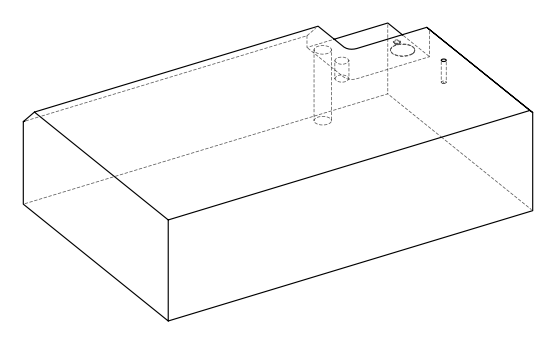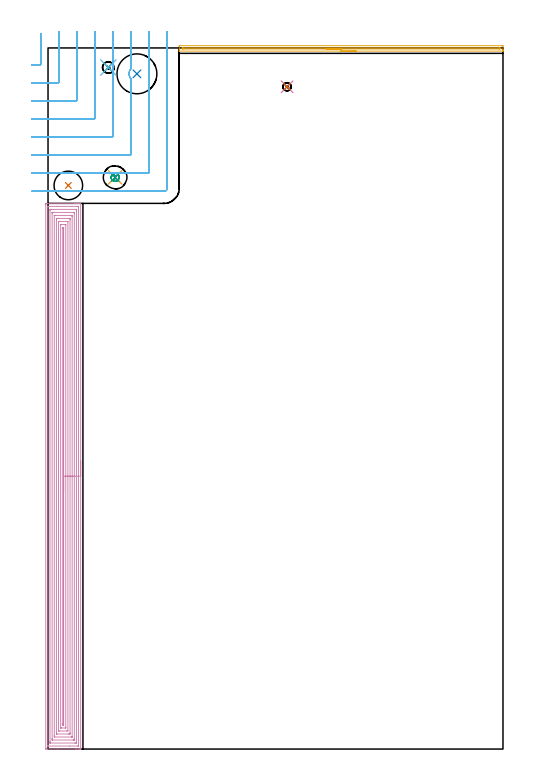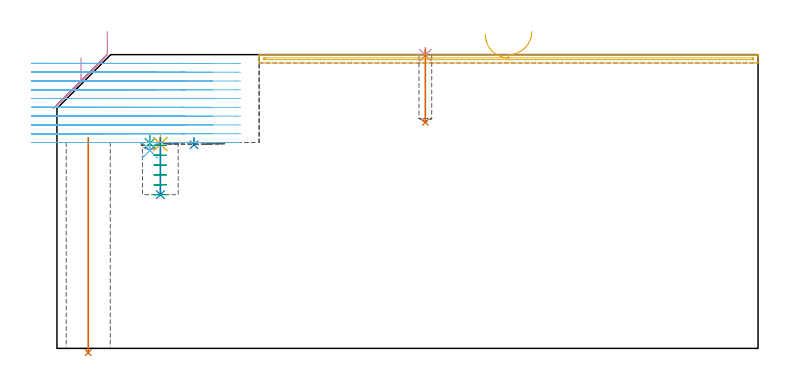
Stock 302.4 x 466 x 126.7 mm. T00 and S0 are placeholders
(PLAN: 12 operations, 8 tool changes, 51.4 min)
(1 INDEXABLE_INSERT_DRILL_THROUGH_HOLE_FROM_SOLID | STEP1HOLE | NXT0302_009 | 0.38 min | 35850 mm3)
(2 INDEXABLE_INSERT_DRILL_BLIND_HOLE_FROM_SOLID | STEP1POCKET | NXT0302_024 | 0.02 min | 21263 mm3)
(3 SPOT_DRILL | STEP1POCKET_1 | NXT0321_9005460120000 | 0.04 min | 4145 mm3)
(4 SPOT_DRILL_1 | STEP1POCKET_2 | NXT0321_9005460120000 | 0.03 min | 2 mm3)
(5 SPOT_DRILL_2 | STEP1POCKET_3 | NXT0321_9005460120000 | 0.04 min | 4191 mm3)
(6 DRILL_BLIND_HOLE_INTO_CENTER | STEP1POCKET_1 | UGT0301_196 | 0.03 min | 111 mm3)
(7 DRILL_BLIND_HOLE_INTO_CENTER_1 | STEP1POCKET_2 | UGT0301_450 | 0.13 min | 652 mm3)
(8 DRILL_BLIND_HOLE_INTO_CENTER_2 | STEP1POCKET_3 | NXT0301_128 | 0.11 min | 2492 mm3)
(9 MILL_ROUGH_BLIND_HOLE_CONTOUR | STEP1POCKET_3 | NXT0201_013 | Spiral | 0.66 min | 3881 mm3)
(10 AREA_MILL | FG_CHAMFER_SURFACE | UGT0205_001 | 26.36 min | 99103 mm3)
(11 AREA_MILL_1 | FG_CHAMFER_SURFACE_1 | UGT0205_001 | 3.59 min | 1689 mm3)
(12 MILL_CORNER_NOTCH_RECTANGULAR | CORNER_NOTCH_RECTANGULAR | NXT0201_012 | Follow Part, ap 4, ae 75% | 20.03 min | 296654 mm3)
(TOOL NXT0302_009 | Index. Insert Drill 19mm [880-D1900L25-05] | D19 PA176 FL95 Z2)
(TOOL NXT0302_024 | Index. Insert Drill 26.5mm [880-D2650L32-03] | D26.5 PA176 FL80 Z2)
(TOOL NXT0321_9005460120000 | NC Spot Drill, 142deg, 12mm, Carbide, Uncoated | D12 PA142 FL30 Z2)
(TOOL UGT0301_196 | Twist Drill 7.7 mm | D7.7 PA118 FL73 Z2)
(TOOL UGT0301_450 | Carbide Drill 5.5 mm | D5.5 PA118 FL57 Z2)
(TOOL NXT0301_128 | Carbide Drill 12mm [861.1-1200-036A1-GP GC34] | D12 PA150 FL37.4 Z2)
(TOOL NXT0201_013 | ENDMILL 10mm | D10 FL30 Z4)
(TOOL UGT0205_001 | Chamfer Mill 20 x 3 x 45 deg. | D20 FL50 Z2)
(TOOL NXT0201_012 | ENDMILL 16mm [2P460-1600-NA 1630] | D16 FL38 Z6)
(OP 1 INDEXABLE_INSERT_DRILL_THROUGH_HOLE_FROM_SOLID)
G17 G21 G94 G90
T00 M6
G54
G17 G0 G90 X13.5 Y374.6 S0 M3
G43 Z136.7 H1
G94 G81 G98 Z-1.832 F250. R90.8
G80
M5
M2
(OP 2 INDEXABLE_INSERT_DRILL_BLIND_HOLE_FROM_SOLID)
G17 G21 G94 G90
T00 M6
G54
G17 G0 G90 X59.1 Y448.8 S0 M3
G43 Z136.7 H1
G94 G81 G98 Z87.8 F250. R90.8
G80
M5
M2
(OP 3 SPOT_DRILL)
G17 G21 G94 G90
T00 M6
G54
G17 G0 G90 X40.1 Y453. S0 M3
G43 Z136.7 H0
G94 G81 G98 Z88.469 F250. R91.8
G80
M5
M2
(OP 4 SPOT_DRILL_1)
G17 G21 G94 G90
T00 M6
G54
G17 G0 G90 X158.9 Y440.2 S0 M3
G43 Z136.7 H0
G94 G81 G98 Z126.463 F250. R129.7
G80
M5
M2
(OP 5 SPOT_DRILL_2)
G17 G21 G94 G90
T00 M6
G54
G17 G0 G90 X44.6 Y380. S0 M3
G43 Z136.7 H0
G94 G81 G98 Z88.137 F250. R91.8
G80
M5
M2
(OP 6 DRILL_BLIND_HOLE_INTO_CENTER)
G17 G21 G94 G90
T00 M6
G54
G17 G0 G90 X40.1 Y453. S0 M3
G43 Z136.7 H0
G94 G81 G98 Z85.4 F250. R90.8
G80
M5
M2
(OP 7 DRILL_BLIND_HOLE_INTO_CENTER_1)
G17 G21 G94 G90
T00 M6
G54
G17 G0 G90 X158.9 Y440.2 S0 M3
G43 Z136.7 H0
G94 G81 G98 Z97.5 F250. R128.7
G80
M5
M2
(OP 8 DRILL_BLIND_HOLE_INTO_CENTER_2)
G17 G21 G94 G90
T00 M6
G54
G17 G0 G90 X44.6 Y380. S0 M3
G43 Z136.7 H1
G94 G81 G98 Z66.3 F250. R90.8
G80
M5
M2
(OP 9 MILL_ROUGH_BLIND_HOLE_CONTOUR)
G17 G21 G94 G90
T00 M6
G54
G17 G0 G90 X44.6 Y380. S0 M3
G43 Z136.7 H0
Z87.55
G94 G3 X45.052 Y380.513 R0.456 F250.
X44.431 Y381.339 R1.042
X42.555 Y381.074 R1.82
X41.985 Y379.329 R1.709
X45.271 Y377.385 R2.7
X41.985 Y379.329 R-2.7
X43.628 Y378.357 R1.35
X44.6 Y380. R1.35
G0 Z83.3
G3 X45.052 Y380.513 R0.456
X44.431 Y381.339 R1.042
X42.555 Y381.074 R1.82
X41.985 Y379.329 R1.709
X45.271 Y377.385 R2.7
X41.985 Y379.329 R-2.7
X43.628 Y378.357 R1.35
X44.6 Y380. R1.35
G0 Z79.05
G3 X45.052 Y380.513 R0.456
X44.431 Y381.339 R1.042
X42.555 Y381.074 R1.82
X41.985 Y379.329 R1.709
X45.271 Y377.385 R2.7
X41.985 Y379.329 R-2.7
X43.628 Y378.357 R1.35
X44.6 Y380. R1.35
G0 Z74.8
G3 X45.052 Y380.513 R0.456
X44.431 Y381.339 R1.042
X42.555 Y381.074 R1.82
X41.985 Y379.329 R1.709
X45.271 Y377.385 R2.7
X41.985 Y379.329 R-2.7
X43.628 Y378.357 R1.35
X44.6 Y380. R1.35
G0 Z70.55
G3 X45.052 Y380.513 R0.456
X44.431 Y381.339 R1.042
X42.555 Y381.074 R1.82
X41.985 Y379.329 R1.709
X45.271 Y377.385 R2.7
X41.985 Y379.329 R-2.7
X43.628 Y378.357 R1.35
X44.6 Y380. R1.35
G0 Z66.3
G3 X45.052 Y380.513 R0.456
X44.431 Y381.339 R1.042
X42.555 Y381.074 R1.82
X41.985 Y379.329 R1.709
X45.271 Y377.385 R2.7
X41.985 Y379.329 R-2.7
X43.628 Y378.357 R1.35
X44.6 Y380. R1.35
G0 Z136.7
M5
M2
(OP 10 AREA_MILL)
G17 G21 G94 G90
T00 M6
G54
G17 G0 G90 X21.7 Y191.35 S1061 M3
G43 Z136.7 H0
G94 G1 Y191.312 Z135.828 F250.
Y191.198 Z134.963
Y191.009 Z134.112
Y190.747 Z133.28
Y190.413 Z132.474
Y190.01 Z131.7
Y189.542 Z130.964
Y189.01 Z130.272
Y188.421 Z129.629
Y187.778 Z129.039
Y187.086 Z128.508
Y186.35 Z128.04
Y185.576 Z127.637
Y184.77 Z127.303
Y183.938 Z127.041
Y183.086 Z126.852
Y182.222 Z126.738
Y181.35 Z126.7
Y0.161
X21.697 Y0.01 Z126.688
X21.673 Y0.007 Z126.665
X21.325 Y0. Z126.325
X20.931 Z125.931
X20.293 Z125.288
X19.088 Z124.085
X18.521 Z123.515
X6.413 Z111.41
X-1.264 Y0.001 Z103.733
X-1.492 Y0.01 Z103.506
X-1.499 Y0.237 Z103.499
X-1.5 Y361.724 Z103.5
X-1.499 Y362.093 Z103.501
X-1.494 Y362.611 Z103.503
X-1.492 Y362.692 Z103.506
X-0.98 Y362.696 Z104.018
X-0.377 Y362.7 Z104.62
X17.918 Z122.913
X18.521 Z123.515
X19.088 Z124.085
X19.407 Z124.403
X19.974 Z124.97
X20.293 Z125.288
X21.326 Z126.325
X21.673 Y362.693 Z126.665
X21.697 Y362.69 Z126.688
X21.7 Y362.539 Z126.7
Y181.35
X20.286 Z125.286
Y2.4
X20.284 Y2.171 Z125.284
X20.282 Y2.061 Z125.282
X20.279 Y2.015 Z125.279
X20.185 Y2.01 Z125.185
X19.795 Y2.001 Z124.795
X14.381 Y2. Z119.381
X0.295 Y2.001 Z105.295
X0.05 Y2.005 Z105.05
X-0.049 Y2.01 Z104.951
X-0.079 Y2.017 Z104.921
X-0.081 Y2.063 Z104.919
X-0.084 Y2.17 Z104.916
X-0.086 Y2.384 Z104.914
Y360.3
X-0.084 Y360.529 Z104.916
X-0.082 Y360.639 Z104.918
X-0.079 Y360.685 Z104.921
X0.015 Y360.69 Z105.015
X0.405 Y360.698 Z105.405
X5.819 Y360.7 Z110.819
X19.905 Y360.699 Z124.905
X20.15 Y360.695 Z125.15
X20.249 Y360.69 Z125.249
X20.279 Y360.683 Z125.279
X20.281 Y360.637 Z125.281
X20.284 Y360.53 Z125.284
X20.286 Y360.316 Z125.286
Y181.35
X18.872 Z123.872
X18.871 Y4.717 Z123.871
X18.867 Y4.177 Z123.867
X18.864 Y4.01 Z123.864
X18.694 Y4.002 Z123.694
X18.521 Y4.001 Z123.521
X17.81 Y4. Z122.81
X1.679 Z106.679
X1.503 Y4.002 Z106.503
X1.386 Y4.006 Z106.386
X1.346 Y4.01 Z106.346
X1.335 Y4.022 Z106.335
X1.333 Y4.06 Z106.333
X1.33 Y4.177 Z106.33
X1.329 Y4.53 Z106.329
X1.328 Y5.07 Z106.328
X1.329 Y357.983 Z106.329
X1.333 Y358.523 Z106.333
X1.335 Y358.69 Z106.335
X1.506 Y358.698 Z106.506
X1.679 Y358.699 Z106.679
X2.39 Y358.7 Z107.39
X18.521 Z123.521
X18.696 Y358.698 Z123.696
X18.813 Y358.694 Z123.813
X18.854 Y358.69 Z123.854
X18.865 Y358.678 Z123.865
X18.867 Y358.64 Z123.867
X18.87 Y358.523 Z123.87
X18.871 Y358.17 Z123.871
Y357.63
X18.872 Y181.35 Z123.872
X17.457 Z122.457
Y6.855
X17.455 Y6.143 Z122.455
X17.452 Y6.039 Z122.452
X17.451 Y6.016 Z122.451
X17.436 Y6.01 Z122.436
X17.384 Y6.007 Z122.384
X17.172 Y6.002 Z122.172
X16.748 Y6. Z121.748
X3.016 Y6.001 Z108.016
X2.817 Y6.004 Z107.817
X2.767 Y6.007 Z107.767
X2.749 Y6.011 Z107.749
X2.748 Y6.025 Z107.748
X2.746 Y6.092 Z107.746
X2.743 Y6.677 Z107.743
Y6.855
Y355.845
X2.745 Y356.557 Z107.745
X2.748 Y356.661 Z107.748
X2.749 Y356.684 Z107.749
X2.764 Y356.69 Z107.764
X2.816 Y356.693 Z107.816
X3.028 Y356.698 Z108.028
X3.452 Y356.7 Z108.452
X17.184 Y356.699 Z122.184
X17.383 Y356.696 Z122.383
X17.432 Y356.693 Z122.432
X17.451 Y356.689 Z122.451
X17.452 Y356.675 Z122.452
X17.454 Y356.608 Z122.454
X17.457 Y356.023 Z122.457
Y355.845
Y181.35
X16.043 Z121.043
Y8.274
X16.042 Y8.152 Z121.042
X16.038 Y8.055 Z121.038
X16.034 Y8.009 Z121.034
X16.02 Y8.006 Z121.02
X15.861 Y8.002 Z120.861
X15.61 Y8. Z120.61
X4.339 Z109.339
X4.248 Y8.001 Z109.248
X4.192 Y8.005 Z109.192
X4.167 Y8.009 Z109.167
X4.164 Y8.092 Z109.164
X4.158 Y8.457 Z109.158
X4.157 Y8.64 Z109.157
Y8.823
Y354.426
X4.158 Y354.548 Z109.158
X4.162 Y354.645 Z109.162
X4.166 Y354.691 Z109.166
X4.18 Y354.694 Z109.18
X4.339 Y354.698 Z109.339
X4.589 Y354.7 Z109.589
X15.861 Z120.861
X15.952 Y354.698 Z120.952
X16.008 Y354.695 Z121.008
X16.033 Y354.691 Z121.033
X16.036 Y354.608 Z121.036
X16.042 Y354.243 Z121.042
X16.043 Y354.06 Z121.043
Y353.877
Y181.35
X14.629 Z119.629
X14.628 Y10.774 Z119.628
X14.627 Y10.425 Z119.627
X14.624 Y10.153 Z119.624
X14.622 Y10.026 Z119.622
X14.502 Y10.009 Z119.502
X14.089 Y10.004 Z119.089
X13.624 Y10. Z118.624
X6.111 Y10.001 Z111.111
X5.643 Y10.004 Z110.643
X5.586 Y10.01 Z110.586
X5.578 Y10.069 Z110.578
X5.575 Y10.425 Z110.575
X5.572 Y10.968 Z110.572
X5.571 Y351.926 Z110.571
X5.573 Y352.275 Z110.573
X5.576 Y352.547 Z110.576
X5.578 Y352.674 Z110.578
X5.698 Y352.691 Z110.698
X6.111 Y352.696 Z111.111
X6.576 Y352.7 Z111.576
X14.089 Y352.699 Z119.089
X14.557 Y352.696 Z119.557
X14.614 Y352.69 Z119.614
X14.622 Y352.631 Z119.622
X14.625 Y352.275 Z119.625
X14.628 Y351.732 Z119.628
X14.629 Y181.35 Z119.629
X13.215 Z118.215
X13.214 Y12.199 Z118.214
X13.202 Y12.01 Z118.202
X12.523 Y12.001 Z117.523
X7.884 Z112.884
X7.203 Y12.004 Z112.203
X6.998 Y12.01 Z111.998
X6.986 Y12.21 Z111.986
Y12.222
Y350.501
X6.998 Y350.69 Z111.998
X7.677 Y350.699 Z112.677
X12.316 Z117.316
X12.997 Y350.696 Z117.997
X13.202 Y350.69 Z118.202
X13.214 Y350.49 Z118.214
Y350.478
X13.215 Y181.35 Z118.215
X11.8 Z116.8
Y14.515
X11.798 Y14.141 Z116.798
X11.795 Y14.035 Z116.795
X11.793 Y14.01 Z116.793
X11.786 Y14.008 Z116.786
X11.76 Y14.004 Z116.76
X11.65 Y14.001 Z116.65
X11.43 Y14. Z116.43
X8.766 Z113.766
X8.55 Y14.006 Z113.55
X8.442 Y14.01 Z113.442
X8.406 Y14.02 Z113.406
X8.404 Y14.05 Z113.404
X8.402 Y14.135 Z113.402
X8.4 Y14.368 Z113.4
Y348.185
X8.402 Y348.559 Z113.402
X8.405 Y348.665 Z113.405
X8.406 Y348.69 Z113.406
X8.414 Y348.692 Z113.414
X8.44 Y348.696 Z113.44
X8.55 Y348.699 Z113.55
X8.77 Y348.7 Z113.77
X11.434 Z116.434
X11.65 Y348.694 Z116.65
X11.757 Y348.69 Z116.757
X11.794 Y348.68 Z116.794
X11.796 Y348.65 Z116.796
X11.798 Y348.565 Z116.798
X11.8 Y348.332 Z116.8
Y181.35
X10.386 Z115.386
Y16.535
X10.384 Y16.237 Z115.384
X10.382 Y16.088 Z115.382
X10.379 Y16.022 Z115.379
X10.317 Y16.008 Z115.317
X9.847 Y16.009 Z114.847
X9.823 Y16.01 Z114.823
X9.821 Y16.033 Z114.821
X9.817 Y16.1 Z114.817
X9.815 Y16.238 Z114.815
X9.814 Y16.515 Z114.814
Y16.673
X9.815 Y346.027 Z114.815
X9.819 Y346.603 Z114.819
X9.821 Y346.677 Z114.821
X9.883 Y346.692 Z114.883
X10.353 Y346.691 Z115.353
X10.377 Y346.69 Z115.377
X10.379 Y346.667 Z115.379
X10.383 Y346.6 Z115.383
X10.385 Y346.462 Z115.385
X10.386 Y346.185 Z115.386
Y346.027
Y181.35
Y180.478 Z115.424
Y179.613 Z115.538
Y178.762 Z115.727
Y177.93 Z115.989
Y177.124 Z116.323
Y176.35 Z116.726
Y175.614 Z117.195
Y174.922 Z117.726
Y174.279 Z118.315
Y173.69 Z118.958
Y173.158 Z119.65
Y172.69 Z120.386
Y172.287 Z121.16
Y171.953 Z121.966
Y171.691 Z122.798
Y171.502 Z123.65
Y171.388 Z124.515
Y171.35 Z125.386
G0 Z136.7
M5
M2
(OP 11 AREA_MILL_1)
G17 G21 G94 G90
T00 M6
G54
G17 G0 G90 X204.8 Y463.9 S1061 M3
G43 Z136.7 H0
G94 G1 X204.762 Z135.828 F250.
X204.648 Z134.963
X204.459 Z134.112
X204.197 Z133.28
X203.863 Z132.474
X203.46 Z131.7
X202.992 Z130.964
X202.46 Z130.272
X201.871 Z129.629
X201.228 Z129.039
X200.536 Z128.508
X199.8 Z128.04
X199.026 Z127.637
X198.22 Z127.303
X197.388 Z127.041
X196.536 Z126.852
X195.672 Z126.738
X194.8 Z126.7
X87.349
X87.208 Y463.903 Z126.688
X87.206 Y463.911 Z126.68
X87.2 Y464.217 Z126.382
Y464.667 Z125.932
Y465.258 Z125.336
Y467.32 Z123.277
X87.202 Y467.491 Z123.105
X87.589 Y467.5 Z123.1
X301.805
X302.012 Y467.498 Z123.102
X302.398 Y467.491 Z123.106
X302.4 Y467.32 Z123.278
Y465.258 Z125.336
Y464.667 Z125.932
Y464.218 Z126.381
X302.394 Y463.911 Z126.68
X302.392 Y463.903 Z126.688
X302.252 Y463.9 Z126.7
X194.8
Y465.314 Z125.286
X90.414
X89.578 Y465.316 Z125.284
X89.52
X89.21 Y465.329 Z125.271
X89.207 Y465.422 Z125.178
X89.202 Y465.631 Z124.969
X89.209 Y465.944 Z124.656
X89.213 Y466.079 Z124.521
X89.254 Y466.081 Z124.519
X89.356 Y466.084 Z124.516
X89.56 Y466.086 Z124.514
X89.578
X300.022 Y466.085 Z124.515
X300.08 Y466.084 Z124.516
X300.39 Y466.071 Z124.529
X300.393 Y465.978 Z124.623
X300.398 Y465.769 Z124.831
X300.394 Y465.513 Z125.087
X300.39 Y465.332 Z125.268
X300.022 Y465.317 Z125.283
X299.964 Y465.315 Z125.285
X194.8 Y465.314 Z125.286
X193.928 Z125.324
X193.064 Z125.438
X192.212 Z125.626
X191.38 Z125.889
X190.574 Z126.223
X189.8 Z126.625
X189.064 Z127.094
X188.372 Z127.625
X187.729 Z128.215
X187.14 Z128.858
X186.608 Z129.55
X186.14 Z130.286
X185.737 Z131.06
X185.403 Z131.866
X185.141 Z132.698
X184.952 Z133.549
X184.838 Z134.414
X184.8 Z135.286
G0 Z136.7
M5
M2
(OP 12 MILL_CORNER_NOTCH_RECTANGULAR)
G17 G21 G94 G90
T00 M6
G54
G17 G0 G90 X-11. Y454.691 S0 M3
G43 Z136.7 H1
Z122.91
G94 G1 X-8. Y454.7 F250.
X-7.746 F500.
X-5.594
G3 X-4.8 Y455.494 R0.8
G1 Y472.4
Y475.4 F250.
G0 Z136.7
X-11. Y442.689
Z122.91
G1 X-8. Y442.7
X-7.746 F500.
X6.406
G3 X7.2 Y443.494 R0.8
G1 Y474.
Y477. F250.
G0 Z136.7
X-11. Y430.687
Z122.91
G1 X-8. Y430.699
X-7.746 Y430.7 F500.
X18.406
G3 X19.2 Y431.494 R0.8
G1 Y474.
Y477. F250.
G0 Z136.7
X-11. Y418.683
Z122.91
G1 X-8. Y418.699
X-7.746 Y418.7 F500.
X30.405
G3 X31.2 Y419.495 R0.8
G1 Y474.
Y477. F250.
G0 Z136.7
X-11. Y406.678
Z122.91
G1 X-8. Y406.699
X-7.746 Y406.7 F500.
X42.405
G3 X43.2 Y407.495 R0.8
G1 Y474.
Y477. F250.
G0 Z136.7
X-11. Y394.667
Z122.91
G1 X-8. Y394.699
G2 X-7.746 Y394.7 R24. F500.
G1 X54.405
G3 X55.2 Y395.495 R0.8
G1 Y445.298
G2 X54.275 Y450.855 R5.257
X55.2 Y452.303 R5.255
G1 Y474.
Y477. F250.
G0 Z136.7
X-10.999 Y382.634
Z122.91
G1 X-8. Y382.697
G2 X-7.746 Y382.7 R12. F500.
G1 X66.405
G3 X67.2 Y383.495 R0.8
G1 Y474.
Y477. F250.
G0 Z136.7
X-10.746 Y370.7
Z122.91
G1 X-7.746
X77.2 F500.
G3 X79.2 Y372.7 R2.
G1 Y474.
Y477. F250.
G0 Z136.7
X-11. Y454.691
Z119.12
G1 X-8. Y454.7
X-7.746 F500.
X-5.594
G3 X-4.8 Y455.494 R0.8
G1 Y472.4
Y475.4 F250.
G0 Z136.7
X-11. Y442.689
Z119.12
G1 X-8. Y442.7
X-7.746 F500.
X6.406
G3 X7.2 Y443.494 R0.8
G1 Y474.
Y477. F250.
G0 Z136.7
X-11. Y430.687
Z119.12
G1 X-8. Y430.699
X-7.746 Y430.7 F500.
X18.406
G3 X19.2 Y431.494 R0.8
G1 Y474.
Y477. F250.
G0 Z136.7
X-11. Y418.683
Z119.12
G1 X-8. Y418.699
X-7.746 Y418.7 F500.
X30.405
G3 X31.2 Y419.495 R0.8
G1 Y474.
Y477. F250.
G0 Z136.7
X-11. Y406.678
Z119.12
G1 X-8. Y406.699
X-7.746 Y406.7 F500.
X42.405
G3 X43.2 Y407.495 R0.8
G1 Y474.
Y477. F250.
G0 Z136.7
X-11. Y394.667
Z119.12
G1 X-8. Y394.699
G2 X-7.746 Y394.7 R24. F500.
G1 X54.405
G3 X55.2 Y395.495 R0.8
G1 Y445.298
G2 X54.064 Y447.353 R5.257
X54.275 Y450.855 R5.257
X55.2 Y452.303 R5.255
G1 Y474.
Y477. F250.
G0 Z136.7
X-10.999 Y382.634
Z119.12
G1 X-8. Y382.697
G2 X-7.746 Y382.7 R12. F500.
G1 X66.405
G3 X67.2 Y383.495 R0.8
G1 Y474.
Y477. F250.
G0 Z136.7
X-10.746 Y370.7
Z119.12
G1 X-7.746
X77.2 F500.
G3 X79.2 Y372.7 R2.
G1 Y474.
Y477. F250.
G0 Z136.7
X-11. Y454.691
Z115.33
G1 X-8. Y454.7
X-7.746 F500.
X-5.594
G3 X-4.8 Y455.494 R0.8
G1 Y472.4
Y475.4 F250.
G0 Z136.7
X-11. Y442.689
Z115.33
G1 X-8. Y442.7
X-7.746 F500.
X6.406
G3 X7.2 Y443.494 R0.8
G1 Y474.
Y477. F250.
G0 Z136.7
X-11. Y430.687
Z115.33
G1 X-8. Y430.699
X-7.746 Y430.7 F500.
X18.406
G3 X19.2 Y431.494 R0.8
G1 Y474.
Y477. F250.
G0 Z136.7
X-11. Y418.683
Z115.33
G1 X-8. Y418.699
X-7.746 Y418.7 F500.
X30.405
G3 X31.2 Y419.495 R0.8
G1 Y474.
Y477. F250.
G0 Z136.7
X-11. Y406.678
Z115.33
G1 X-8. Y406.699
X-7.746 Y406.7 F500.
X42.405
G3 X43.2 Y407.495 R0.8
G1 Y474.
Y477. F250.
G0 Z136.7
X-11. Y394.667
Z115.33
G1 X-8. Y394.699
G2 X-7.746 Y394.7 R24. F500.
G1 X54.405
G3 X55.2 Y395.495 R0.8
G1 Y445.299
G2 X54.274 Y450.852 R5.258
X55.008 Y452.077 R5.256
X55.2 Y452.303 R5.256
G1 Y474.
Y477. F250.
G0 Z136.7
X-10.999 Y382.634
Z115.33
G1 X-8. Y382.697
G2 X-7.746 Y382.7 R12. F500.
G1 X66.405
G3 X67.2 Y383.495 R0.8
G1 Y474.
Y477. F250.
G0 Z136.7
X-10.746 Y370.7
Z115.33
G1 X-7.746
X77.2 F500.
G3 X79.2 Y372.7 R2.
G1 Y474.
Y477. F250.
G0 Z136.7
X-11. Y454.695
Z111.54
G1 X-8. Y454.7
X-7.869 F500.
X-5.594
G3 X-4.8 Y455.494 R0.8
G1 Y472.4
Y475.4 F250.
G0 Z136.7
X-11. Y442.694
Z111.54
G1 X-8. Y442.7
X-7.869 F500.
X6.406
G3 X7.2 Y443.494 R0.8
G1 Y474.
Y477. F250.
G0 Z136.7
X-11. Y430.693
Z111.54
G1 X-8. Y430.7
X-7.869 F500.
X18.406
G3 X19.2 Y431.494 R0.8
G1 Y474.
Y477. F250.
G0 Z136.7
X-11. Y418.692
Z111.54
G1 X-8. Y418.7
X-7.869 F500.
X30.405
G3 X31.2 Y419.495 R0.8
G1 Y474.
Y477. F250.
G0 Z136.7
X-11. Y406.689
Z111.54
G1 X-8. Y406.7
X-7.869 F500.
X42.405
G3 X43.2 Y407.495 R0.8
G1 Y474.
Y477. F250.
G0 Z136.7
X-11. Y394.683
Z111.54
G1 X-8. Y394.7
X-7.869 F500.
X54.405
G3 X55.2 Y395.495 R0.8
G1 Y445.299
G2 X54.016 Y450.081 R5.258
X54.275 Y450.855 R5.257
X55.2 Y452.303 R5.255
G1 Y474.
Y477. F250.
G0 Z136.7
X-11. Y382.667
Z111.54
G1 X-8. Y382.699
X-7.869 Y382.7 F500.
X66.405
G3 X67.2 Y383.495 R0.8
G1 Y474.
Y477. F250.
G0 Z136.7
X-10.869 Y370.7
Z111.54
G1 X-7.869
X77.2 F500.
G3 X79.2 Y372.7 R2.
G1 Y474.
Y477. F250.
G0 Z136.7
X-11. Y454.7
Z107.75
G1 X-8.
X-5.594 F500.
G3 X-4.8 Y455.494 R0.8
G1 Y472.4
Y475.4 F250.
G0 Z136.7
X-11. Y442.7
Z107.75
G1 X-8.
X6.406 F500.
G3 X7.2 Y443.494 R0.8
G1 Y474.
Y477. F250.
G0 Z136.7
X-11. Y430.7
Z107.75
G1 X-8.
X18.406 F500.
G3 X19.2 Y431.494 R0.8
G1 Y474.
Y477. F250.
G0 Z136.7
X-11. Y418.7
Z107.75
G1 X-8.
X30.405 F500.
G3 X31.2 Y419.495 R0.8
G1 Y474.
Y477. F250.
G0 Z136.7
X-11. Y406.7
Z107.75
G1 X-8.
X42.405 F500.
G3 X43.2 Y407.495 R0.8
G1 Y474.
Y477. F250.
G0 Z136.7
X-11. Y394.7
Z107.75
G1 X-8.
X54.405 F500.
G3 X55.2 Y395.495 R0.8
G1 Y445.298
G2 X54.275 Y450.855 R5.257
X54.434 Y451.192 R5.255
X55.2 Y452.302 R5.258
G1 Y474.
Y477. F250.
G0 Z136.7
X-11. Y382.7
Z107.75
G1 X-8.
X66.405 F500.
G3 X67.2 Y383.495 R0.8
G1 Y474.
Y477. F250.
G0 Z136.7
X-11. Y370.7
Z107.75
G1 X-8.
X77.2 F500.
G3 X79.2 Y372.7 R2.
G1 Y474.
Y477. F250.
G0 Z136.7
X-11. Y454.7
Z103.96
G1 X-8.
X-5.594 F500.
G3 X-4.8 Y455.494 R0.8
G1 Y472.4
Y475.4 F250.
G0 Z136.7
X-11. Y442.7
Z103.96
G1 X-8.
X6.406 F500.
G3 X7.2 Y443.494 R0.8
G1 Y474.
Y477. F250.
G0 Z136.7
X-11. Y430.7
Z103.96
G1 X-8.
X18.406 F500.
G3 X19.2 Y431.494 R0.8
G1 Y474.
Y477. F250.
G0 Z136.7
X-11. Y418.7
Z103.96
G1 X-8.
X30.405 F500.
G3 X31.2 Y419.495 R0.8
G1 Y474.
Y477. F250.
G0 Z136.7
X-11. Y406.7
Z103.96
G1 X-8.
X42.405 F500.
G3 X43.2 Y407.495 R0.8
G1 Y474.
Y477. F250.
G0 Z136.7
X-11. Y394.7
Z103.96
G1 X-8.
X54.405 F500.
G3 X55.2 Y395.495 R0.8
G1 Y445.299
G2 X54.274 Y450.852 R5.258
X55.2 Y452.302 R5.258
G1 Y474.
Y477. F250.
G0 Z136.7
X-11. Y382.7
Z103.96
G1 X-8.
X66.405 F500.
G3 X67.2 Y383.495 R0.8
G1 Y474.
Y477. F250.
G0 Z136.7
X-11. Y370.7
Z103.96
G1 X-8.
X77.2 F500.
G3 X79.2 Y372.7 R2.
G1 Y474.
Y477. F250.
G0 Z136.7
X-11. Y454.7
Z100.17
G1 X-8.
X-5.594 F500.
G3 X-4.8 Y455.494 R0.8
G1 Y472.4
Y475.4 F250.
G0 Z136.7
X-11. Y442.7
Z100.17
G1 X-8.
X6.406 F500.
G3 X7.2 Y443.494 R0.8
G1 Y474.
Y477. F250.
G0 Z136.7
X-11. Y430.7
Z100.17
G1 X-8.
X18.406 F500.
G3 X19.2 Y431.494 R0.8
G1 Y474.
Y477. F250.
G0 Z136.7
X-11. Y418.7
Z100.17
G1 X-8.
X30.405 F500.
G3 X31.2 Y419.495 R0.8
G1 Y474.
Y477. F250.
G0 Z136.7
X-11. Y406.7
Z100.17
G1 X-8.
X42.405 F500.
G3 X43.2 Y407.495 R0.8
G1 Y474.
Y477. F250.
G0 Z136.7
X-11. Y394.7
Z100.17
G1 X-8.
X54.405 F500.
G3 X55.2 Y395.495 R0.8
G1 Y445.299
G2 X54.274 Y450.852 R5.258
X55.2 Y452.303 R5.256
G1 Y474.
Y477. F250.
G0 Z136.7
X-11. Y382.7
Z100.17
G1 X-8.
X66.405 F500.
G3 X67.2 Y383.495 R0.8
G1 Y474.
Y477. F250.
G0 Z136.7
X-11. Y370.7
Z100.17
G1 X-8.
X77.2 F500.
G3 X79.2 Y372.7 R2.
G1 Y474.
Y477. F250.
G0 Z136.7
X-11. Y454.7
Z96.38
G1 X-8.
X-5.594 F500.
G3 X-4.8 Y455.494 R0.8
G1 Y472.4
Y475.4 F250.
G0 Z136.7
X-11. Y442.7
Z96.38
G1 X-8.
X6.406 F500.
G3 X7.2 Y443.494 R0.8
G1 Y474.
Y477. F250.
G0 Z136.7
X-11. Y430.7
Z96.38
G1 X-8.
X18.406 F500.
G3 X19.2 Y431.494 R0.8
G1 Y474.
Y477. F250.
G0 Z136.7
X-11. Y418.7
Z96.38
G1 X-8.
X30.405 F500.
G3 X31.2 Y419.495 R0.8
G1 Y474.
Y477. F250.
G0 Z136.7
X-11. Y406.7
Z96.38
G1 X-8.
X42.405 F500.
G3 X43.2 Y407.495 R0.8
G1 Y474.
Y477. F250.
G0 Z136.7
X-11. Y394.7
Z96.38
G1 X-8.
X54.405 F500.
G3 X55.2 Y395.495 R0.8
G1 Y445.299
G2 X54.021 Y450.101 R5.258
X54.275 Y450.855 R5.257
X55.2 Y452.303 R5.255
G1 Y474.
Y477. F250.
G0 Z136.7
X-11. Y382.7
Z96.38
G1 X-8.
X66.405 F500.
G3 X67.2 Y383.495 R0.8
G1 Y474.
Y477. F250.
G0 Z136.7
X-11. Y370.7
Z96.38
G1 X-8.
X77.2 F500.
G3 X79.2 Y372.7 R2.
G1 Y474.
Y477. F250.
G0 Z136.7
X-11. Y454.7
Z92.59
G1 X-8.
X-5.594 F500.
G3 X-4.8 Y455.494 R0.8
G1 Y472.4
Y475.4 F250.
G0 Z136.7
X-11. Y442.7
Z92.59
G1 X-8.
X6.406 F500.
G3 X7.2 Y443.494 R0.8
G1 Y474.
Y477. F250.
G0 Z136.7
X-11. Y430.7
Z92.59
G1 X-8.
X18.406 F500.
G3 X19.2 Y431.494 R0.8
G1 Y474.
Y477. F250.
G0 Z136.7
X-11. Y418.7
Z92.59
G1 X-8.
X30.405 F500.
G3 X31.2 Y419.495 R0.8
G1 Y474.
Y477. F250.
G0 Z136.7
X-11. Y406.7
Z92.59
G1 X-8.
X42.405 F500.
G3 X43.2 Y407.495 R0.8
G1 Y474.
Y477. F250.
G0 Z136.7
X-11. Y394.7
Z92.59
G1 X-8.
X54.405 F500.
G3 X55.2 Y395.495 R0.8
G1 Y445.298
G2 X54.275 Y450.855 R5.257
X54.448 Y451.219 R5.255
X55.2 Y452.302 R5.258
G1 Y474.
Y477. F250.
G0 Z136.7
X-11. Y382.7
Z92.59
G1 X-8.
X66.405 F500.
G3 X67.2 Y383.495 R0.8
G1 Y474.
Y477. F250.
G0 Z136.7
X-11. Y370.7
Z92.59
G1 X-8.
X77.2 F500.
G3 X79.2 Y372.7 R2.
G1 Y474.
Y477. F250.
G0 Z136.7
X-11. Y454.7
Z88.8
G1 X-8.
X-5.594 F500.
G3 X-4.8 Y455.494 R0.8
G1 Y472.4
Y475.4 F250.
G0 Z136.7
X-11. Y442.7
Z88.8
G1 X-8.
X6.406 F500.
G3 X7.2 Y443.494 R0.8
G1 Y474.
Y477. F250.
G0 Z136.7
X-11. Y430.7
Z88.8
G1 X-8.
X18.406 F500.
G3 X19.2 Y431.494 R0.8
G1 Y474.
Y477. F250.
G0 Z136.7
X-11. Y418.7
Z88.8
G1 X-8.
X30.405 F500.
G3 X31.2 Y419.495 R0.8
G1 Y474.
Y477. F250.
G0 Z136.7
X-11. Y406.7
Z88.8
G1 X-8.
X42.405 F500.
G3 X43.2 Y407.495 R0.8
G1 Y474.
Y477. F250.
G0 Z136.7
X-11. Y394.7
Z88.8
G1 X-8.
X54.405 F500.
G3 X55.2 Y395.495 R0.8
G1 Y445.303
G2 X54.675 Y445.993 R5.33
X53.871 Y448.457 R5.257
X55.2 Y452.302 R5.292
G1 Y474.
Y477. F250.
G0 Z136.7
X-11. Y382.7
Z88.8
G1 X-8.
X66.405 F500.
G3 X67.2 Y383.495 R0.8
G1 Y474.
Y477. F250.
G0 Z136.7
X-11. Y370.7
Z88.8
G1 X-8.
X77.2 F500.
G3 X79.2 Y372.7 R2.
G1 Y474.
Y477. F250.
G0 Z136.7
M5
M2
